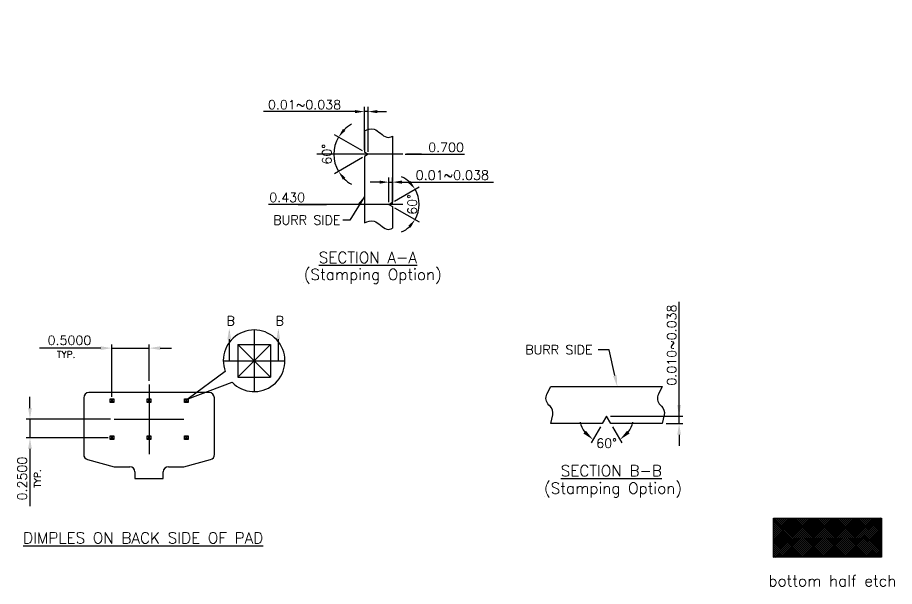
# Model space of a CAD drawing. Extents: x -90 to 178, y -447 to -133.
# Drawn here: x -57.7 to 178.5, y -447.1 to -293.8 of the extents above; entities that cross this region are included whole.
import ezdxf
from ezdxf.enums import TextEntityAlignment as Align
from ezdxf.lldxf.tags import DXFTag

# ---------------------------------------------------------------- set-up
doc = ezdxf.new("R2010")
doc.units = 0
doc.header["$LTSCALE"] = 8
doc.header["$MEASUREMENT"] = 0
doc.layers.get('0').update_dxf_attribs({"linetype": 'CONTINUOUS'})
doc.layers.get('DEFPOINTS').update_dxf_attribs({"linetype": 'CONTINUOUS'})
for name, color, linetype in [('CEN', 1, 'CENTER'), ('DIM', 5, 'CONTINUOUS'), ('LF-LINE', 7, 'CONTINUOUS')]:
    doc.layers.add(name, color=color, linetype=linetype)
doc.styles.add('ROMANS', font='ROMANS', dxfattribs={"height": 2.5})
doc.styles.add('SIMPLEX', font='SIMPLEX', dxfattribs={"height": 2.5})
tags = doc.linetypes.add('CENTER', pattern=[2, 1.25, -0.25, 0.25, -0.25]).pattern_tags.tags
tags[10:11] = [DXFTag(74, 4), DXFTag(75, 0), DXFTag(340, '0'), DXFTag(46, 1.0), DXFTag(50, 0.0), DXFTag(44, 0.0), DXFTag(45, 0.0)]
tags[8:9] = [DXFTag(74, 4), DXFTag(75, 0), DXFTag(340, '0'), DXFTag(46, 1.0), DXFTag(50, 0.0), DXFTag(44, 0.0), DXFTag(45, 0.0)]
tags[6:7] = [DXFTag(74, 4), DXFTag(75, 0), DXFTag(340, '0'), DXFTag(46, 1.0), DXFTag(50, 0.0), DXFTag(44, 0.0), DXFTag(45, 0.0)]
tags[4:5] = [DXFTag(74, 4), DXFTag(75, 0), DXFTag(340, '0'), DXFTag(46, 1.0), DXFTag(50, 0.0), DXFTag(44, 0.0), DXFTag(45, 0.0)]
doc.dimstyles.new('Scale 50 1', dxfattribs={"dimtxt": 2.5, "dimasz": 2.5, "dimexe": 1.25, "dimexo": 0.625, "dimtad": 1, "dimdec": 4, "dimlfac": 0.02, "dimzin": 1, "dimdsep": 46, "dimtxsty": 'ROMANS', "dimcen": 2.5, "dimadec": 0, "dimazin": 0, "dimtfac": 1, "dimtdec": 4, "dimtmove": 0, "dimatfit": 3, "dimfxl": 1, "dimarcsym": 0})

# ---------------------------------------------------------------- blocks, each defined once
blk = doc.blocks.new('*D32')
at = {"layer": 'DEFPOINTS', "color": 0, "transparency": 16777216}
for p in [(-993.62, 172.71), (-993.62, 161.79), (-992.62, 161.21)]:
    blk.add_point(p, dxfattribs=at)
at = {"layer": 'DIM', "color": 0, "lineweight": -2, "transparency": 16777216}
for p, q in [((-996.12, 172.71), (-1020.82, 172.71)), ((-993.62, 162.41), (-993.62, 173.96)), ((-992.62, 172.71), (-993.62, 172.71)), ((-992.62, 161.83), (-992.62, 173.96)), ((-990.12, 172.71), (-987.62, 172.71))]:
    blk.add_line(p, q, dxfattribs=at)
at = {"layer": 'DIM', "color": 0, "transparency": 16777216}
for points in [[(-996.12, 172.29), (-996.12, 173.13), (-993.62, 172.71)], [(-990.12, 173.13), (-990.12, 172.29), (-992.62, 172.71)]]:
    blk.add_solid(points, dxfattribs=at)
at = {"layer": 'DIM', "color": 0, "transparency": 16777216, "insert": (-1009.72, 174.58), "char_height": 2.5, "attachment_point": 5, "style": 'ROMANS'}
blk.add_mtext('0.01~0.038', dxfattribs=at)
blk = doc.blocks.new('*D33')
at = {"layer": 'DEFPOINTS', "color": 0, "transparency": 16777216}
for p in [(-986.02, 153.71), (-987.02, 147.71), (-986.02, 147.13)]:
    blk.add_point(p, dxfattribs=at)
at = {"layer": 'DIM', "color": 0, "lineweight": -2, "transparency": 16777216}
for p, q in [((-989.52, 153.71), (-992.02, 153.71)), ((-987.02, 148.33), (-987.02, 154.96)), ((-987.02, 153.71), (-986.02, 153.71)), ((-986.02, 147.76), (-986.02, 154.96)), ((-983.52, 153.71), (-958.82, 153.71))]:
    blk.add_line(p, q, dxfattribs=at)
at = {"layer": 'DIM', "color": 0, "transparency": 16777216}
for points in [[(-989.52, 153.29), (-989.52, 154.13), (-987.02, 153.71)], [(-983.52, 154.13), (-983.52, 153.29), (-986.02, 153.71)]]:
    blk.add_solid(points, dxfattribs=at)
at = {"layer": 'DIM', "color": 0, "transparency": 16777216, "insert": (-969.92, 155.59), "char_height": 2.5, "attachment_point": 5, "style": 'ROMANS'}
blk.add_mtext('0.01~0.038', dxfattribs=at)
blk = doc.blocks.new('*D34')
at = {"layer": 'DEFPOINTS', "color": 0, "transparency": 16777216}
for p in [(-1001.84, 161.13), (-993.62, 161.79), (-993.62, 160.63), (-992.62, 161.21), (-992.62, 161.21)]:
    blk.add_point(p, dxfattribs=at)
at = {"layer": 'DIM', "color": 0, "lineweight": -2, "transparency": 16777216}
for p, q in [((-994.16, 162.1), (-1001.69, 166.44)), ((-994.16, 160.32), (-1001.69, 155.97))]:
    blk.add_line(p, q, dxfattribs=at)
for start, end in [(118.8341, 134.417), (150, 210), (225.583, 241.1659)]:
    blk.add_arc((-992.62, 161.21), 9.22, start, end, dxfattribs=at)
at = {"layer": 'DIM', "color": 0, "transparency": 16777216}
for points in [[(-999.4, 168.05), (-998.74, 167.54), (-1000.6, 165.82)], [(-998.74, 154.88), (-999.4, 154.37), (-1000.6, 156.6)]]:
    blk.add_solid(points, dxfattribs=at)
at = {"layer": 'DIM', "color": 0, "transparency": 16777216, "insert": (-1003.71, 161.21), "char_height": 2.5, "attachment_point": 5, "rotation": 90, "style": 'ROMANS'}
blk.add_mtext('60%%d', dxfattribs=at)
blk = doc.blocks.new('*D35')
at = {"layer": 'DEFPOINTS', "color": 0, "transparency": 16777216}
for p in [(-987.02, 147.71), (-987.02, 147.71), (-986.02, 148.29), (-986.02, 147.13), (-978.85, 148.18)]:
    blk.add_point(p, dxfattribs=at)
at = {"layer": 'DIM', "color": 0, "lineweight": -2, "transparency": 16777216}
for p, q in [((-985.48, 148.6), (-978.85, 152.43)), ((-985.48, 146.82), (-978.85, 142.99))]:
    blk.add_line(p, q, dxfattribs=at)
for start, end in [(47.5698, 65.1396), (330, 30), (294.8604, 312.4302)]:
    blk.add_arc((-987.02, 147.71), 8.18, start, end, dxfattribs=at)
at = {"layer": 'DIM', "color": 0, "transparency": 16777216}
for points in [[(-981.82, 153.49), (-981.17, 154.01), (-979.93, 151.8)], [(-981.17, 141.41), (-981.82, 141.93), (-979.93, 143.62)]]:
    blk.add_solid(points, dxfattribs=at)
at = {"layer": 'DIM', "color": 0, "transparency": 16777216, "insert": (-980.71, 147.71), "char_height": 2.5, "attachment_point": 5, "rotation": 90, "style": 'ROMANS'}
blk.add_mtext('60%%d', dxfattribs=at)
blk = doc.blocks.new('*D36')
at = {"layer": 'DEFPOINTS', "color": 0, "transparency": 16777216}
for p in [(-1029.32, 198.05), (-983.26, 161.21), (-977.24, 161.21)]:
    blk.add_point(p, dxfattribs=at)
at = {"layer": 'DIM', "color": 0, "lineweight": -2, "transparency": 16777216}
for p, q in [((-982.64, 161.21), (-978.26, 161.21)), ((-978.26, 161.21), (-982.24, 161.21)), ((-982.24, 161.21), (-966.61, 161.21))]:
    blk.add_line(p, q, dxfattribs=at)
at = {"layer": 'DIM', "color": 0, "transparency": 16777216, "insert": (-971.61, 163.08), "char_height": 2.5, "attachment_point": 5, "style": 'ROMANS'}
blk.add_mtext('0.700', dxfattribs=at)
blk = doc.blocks.new('*D37')
at = {"layer": 'DEFPOINTS', "color": 0, "transparency": 16777216}
for p in [(-1029.32, 198.05), (-1008.78, 147.71), (-1006.41, 147.71)]:
    blk.add_point(p, dxfattribs=at)
at = {"layer": 'DIM', "color": 0, "lineweight": -2, "transparency": 16777216}
for p, q in [((-1003.78, 147.71), (-1019.41, 147.71)), ((-1007.04, 147.71), (-1011.41, 147.71)), ((-1011.41, 147.71), (-1003.78, 147.71))]:
    blk.add_line(p, q, dxfattribs=at)
at = {"layer": 'DIM', "color": 0, "transparency": 16777216, "insert": (-1014.41, 149.58), "char_height": 2.5, "attachment_point": 5, "style": 'ROMANS'}
blk.add_mtext('0.430', dxfattribs=at)

msp = doc.modelspace()

# ---------------------------------------------------------------- hatches: boundary and pattern name
at = {"layer": 'DIM'}
h = msp.add_hatch(dxfattribs=at)
h.set_pattern_fill('ANSI37', color=4, scale=3)
h.paths.add_polyline_path([(145.93318, -428.69266), (145.93318, -439.24612), (174.97014, -439.24612), (174.97014, -428.69266)])

# ---------------------------------------------------------------- linework, layer by layer
for p, q in [((-39.88739, -396.26862), (-39.88739, -405.26862)), ((-6.08739, -394.86862), (-38.48739, -394.86862)), ((-4.68739, -405.26862), (-4.68739, -396.26862)), ((-39.88739, -405.26862), (-39.88739, -411.59436)), ((-4.68739, -411.59436), (-4.68739, -405.26862)), ((-38.84973, -412.94666), (-31.67687, -414.86862)), ((-12.8979, -414.86862), (-5.72504, -412.94666)), ((-31.67687, -414.86862), (-27.48739, -414.86862)), ((-17.08739, -414.86862), (-12.8979, -414.86862)), ((-26.08739, -416.26862), (-26.08739, -418.06862)), ((-18.48739, -418.06862), (-18.48739, -416.26862)), ((-26.08739, -418.06862), (-18.48739, -418.06862))]:
    msp.add_line(p, q)
for centre, start, end in [((-38.48739, -396.26862), 90, 180), ((-6.08739, -396.26862), 360, 90), ((-38.48739, -411.59436), 180, 255), ((-6.08739, -411.59436), 285, 0), ((-27.48739, -416.26862), 0, 90), ((-17.08739, -416.26862), 90, 180)]:
    msp.add_arc(centre, 1.4, start, end)
at = {"layer": 'CEN'}
for p, q in [((46.05104, -330.68644), (22.90095, -330.68644)), ((46.05104, -344.18644), (22.90095, -344.18644)), ((6.01778, -378.01051), (6.01778, -394.62232)), ((-2.28812, -386.31642), (14.32369, -386.31642)), ((-22.28739, -392.70026), (-22.28739, -411.43698)), ((-31.65575, -402.06862), (-12.91902, -402.06862))]:
    msp.add_line(p, q, dxfattribs=at)
at = {"layer": 'DIM'}
for p, q in [((120.47402, -401.24729), (120.47402, -370.41395)), ((-32.28739, -396.06862), (-32.28739, -381.90924)), ((-22.28739, -391.70026), (-22.28739, -381.90924)), ((-0.68844, -380.51041), (-0.68844, -386.31642)), ((12.5216, -380.51041), (12.5216, -386.31642)), ((-35.28739, -382.90924), (-51.8097, -382.90924)), ((-32.28739, -382.90924), (-22.28739, -382.90924)), ((-19.28739, -382.90924), (-16.28739, -382.90924)), ((101.64844, -383.32929), (98.64844, -383.32929)), ((103.17757, -390.31664), (101.64844, -383.32929)), ((-54.36141, -399.06862), (-54.36141, -396.06862)), ((101.957, -401.24729), (121.47402, -401.24729)), ((120.47402, -403.24729), (120.47402, -401.24729)), ((-32.65575, -402.06862), (-55.36141, -402.06862)), ((-54.36141, -402.06862), (-54.36141, -407.06862)), ((116.957, -403.24729), (121.47402, -403.24729)), ((99.2623, -404.11331), (96.77912, -408.41431)), ((102.5717, -404.11331), (105.05488, -408.41431)), ((-33.28739, -407.06862), (-55.36141, -407.06862)), ((120.47402, -406.24729), (120.47402, -409.24729)), ((-54.36141, -410.06862), (-54.36141, -425.44604))]:
    msp.add_line(p, q, dxfattribs=at)
msp.add_lwpolyline([(145.93318, -428.69266), (174.97014, -428.69266), (174.97014, -439.24612), (145.93318, -439.24612)], close=True, dxfattribs=at)
for start, end in [(192.4094079, 216.204704), (323.795296, 347.5905921)]:
    msp.add_arc((100.917, -401.24729), 7.27576, start, end, dxfattribs=at)
for points in [[(35.69738, -324.37292), (36.59703, -323.94057), (38.77528, -323.28417), (41.09382, -326.4552), (42.76906, -326.10434), (43.29738, -325.84076)], [(35.69738, -349.14659), (36.59703, -348.71424), (38.77528, -348.05784), (41.09382, -351.22888), (42.76906, -350.87801), (43.29738, -350.61443)]]:
    msp.add_open_spline(points, degree=3, knots=[0.0263142983, 0.0263142983, 0.0263142983, 0.0263142983, 0.0813452213, 0.1623780901, 0.1991057438, 0.1991057438, 0.1991057438, 0.1991057438], dxfattribs=at)
for points in [[(-1.18844, -380.51041), (-0.18844, -380.51041), (-0.68844, -377.51041)], [(12.0216, -380.51041), (13.0216, -380.51041), (12.5216, -377.51041)], [(-0.56449, -378.6138), (-0.50449, -378.6138), (-0.53449, -378.4338)], [(12.64555, -378.6138), (12.70555, -378.6138), (12.67555, -378.4338)], [(-32.28739, -382.90924), (-35.28739, -383.40924), (-35.28739, -382.40924)], [(-22.28739, -382.90924), (-19.28739, -383.40924), (-19.28739, -382.40924)], [(103.66601, -390.20975), (102.68913, -390.42354), (103.81892, -393.24729)], [(-54.36141, -402.06862), (-53.86141, -399.06862), (-54.86141, -399.06862)], [(119.97402, -398.24729), (120.97402, -398.24729), (120.47402, -401.24729)], [(119.97402, -406.24729), (120.97402, -406.24729), (120.47402, -403.24729)], [(95.38, -405.17271), (94.7122, -405.91704), (97.27912, -407.54828)], [(107.12179, -405.91704), (106.45399, -405.17271), (104.55488, -407.54828)], [(-54.36141, -407.06862), (-53.86141, -410.06862), (-54.86141, -410.06862)]]:
    msp.add_solid(points, dxfattribs=at)
at = {"layer": 'LF-LINE'}
for p, q in [((35.69738, -324.37292), (35.69738, -330.10909)), ((43.29738, -325.84076), (43.29738, -343.60909)), ((36.69738, -330.68644), (35.69738, -330.10909)), ((36.69738, -330.68644), (35.69738, -331.26379)), ((35.69738, -331.26379), (35.69738, -349.14659)), ((42.29738, -344.18644), (43.29738, -343.60909)), ((42.29738, -344.18644), (43.29738, -344.76379)), ((43.29738, -344.76379), (43.29738, -350.61443)), ((1.62978, -381.92842), (1.62978, -390.70442)), ((1.62978, -381.92842), (10.40578, -390.70442)), ((1.62978, -390.70442), (10.40578, -381.92842)), ((1.62978, -381.92842), (10.40578, -381.92842)), ((10.40578, -381.92842), (10.40578, -390.70442)), ((1.62978, -390.70442), (10.40578, -390.70442)), ((-31.78739, -397.56862), (-32.78739, -396.56862)), ((-31.78739, -396.56862), (-32.78739, -397.56862)), ((-21.78739, -397.56862), (-22.78739, -396.56862)), ((-21.78739, -396.56862), (-22.78739, -397.56862)), ((-11.78739, -397.56862), (-12.78739, -396.56862)), ((-11.78739, -396.56862), (-12.78739, -397.56862)), ((-31.78739, -407.56862), (-32.78739, -406.56862)), ((-31.78739, -406.56862), (-32.78739, -407.56862)), ((-21.78739, -407.56862), (-22.78739, -406.56862)), ((-21.78739, -406.56862), (-22.78739, -407.56862)), ((-11.78739, -407.56862), (-12.78739, -406.56862)), ((-11.78739, -406.56862), (-12.78739, -407.56862))]:
    msp.add_line(p, q, dxfattribs=at)
msp.add_lwpolyline([(-1.75995, -389.23103), (-11.78739, -396.56862), (0.07727, -392.12145)], dxfattribs=at)
msp.add_lwpolyline([(115.917, -403.24729), (102.0717, -403.24729), (100.917, -401.24729), (99.7623, -403.24729), (85.917, -403.24729), (86.44705, -400.88446, 0.266901296), (85.70846, -398.50493), (85.4208, -398.23791, -0.334362411), (84.89051, -395.27763), (85.917, -393.24729), (115.917, -393.24729), (114.89051, -395.27763, 0.334362411), (115.4208, -398.23791), (115.70846, -398.50493, -0.266901296), (116.44705, -400.88446)], format="xyb", close=True, dxfattribs=at)
for points in [[(-32.78739, -396.56862), (-31.78739, -396.56862), (-31.78739, -397.56862), (-32.78739, -397.56862)], [(-22.78739, -396.56862), (-21.78739, -396.56862), (-21.78739, -397.56862), (-22.78739, -397.56862)], [(-12.78739, -396.56862), (-11.78739, -396.56862), (-11.78739, -397.56862), (-12.78739, -397.56862)], [(-32.78739, -406.56862), (-31.78739, -406.56862), (-31.78739, -407.56862), (-32.78739, -407.56862)], [(-22.78739, -406.56862), (-21.78739, -406.56862), (-21.78739, -407.56862), (-22.78739, -407.56862)], [(-12.78739, -406.56862), (-11.78739, -406.56862), (-11.78739, -407.56862), (-12.78739, -407.56862)]]:
    msp.add_lwpolyline(points, close=True, dxfattribs=at)
msp.add_arc((6.01778, -386.31642), 8.3059, 224.3391728, 200.5429222, dxfattribs=at)

# ---------------------------------------------------------------- texts
at = {"layer": 'DIM', "style": 'SIMPLEX'}
msp.add_text('0.010~0.038', height=2.5, rotation=90, dxfattribs=at).set_placement((118.47402, -382.08062), align=Align.MIDDLE_CENTER)
for p in [(-1.42295, -375.54356), (11.78709, -375.54356)]:
    msp.add_text('B', height=2.5, dxfattribs=at).set_placement(p, align=Align.MIDDLE_LEFT)
msp.add_text('BURR SIDE', height=2.5, dxfattribs=at).set_placement((97.14844, -383.32929), align=Align.MIDDLE_RIGHT)
msp.add_text('60%%d', height=2.5, dxfattribs=at).set_placement((100.93998, -408.52288), align=Align.MIDDLE_CENTER)
at = {"layer": 'DIM'}
for s, insert, char_height, attachment_point, style in [('BURR SIDE', (29.25824, -349.65282), 2.5, 9, 'ROMANS'), ('0.5000', (-43.72917, -380.80924), 2.5, 5, 'SIMPLEX'), ('TYP.', (-44.61701, -384.61298), 1.8, 5, 'SIMPLEX')]:
    msp.add_mtext(s, dxfattribs=dict(at, insert=insert, char_height=char_height, attachment_point=attachment_point, style=style))
at = {"layer": 'DIM', "attachment_point": 5, "rotation": 90, "style": 'SIMPLEX'}
for s, insert, char_height in [('0.2500', (-56.46141, -418.04994), 2.5), ('TYP.', (-52.37348, -418.04994), 1.8)]:
    msp.add_mtext(s, dxfattribs=dict(at, insert=insert, char_height=char_height))
at = {"layer": 'LF-LINE', "style": 'SIMPLEX'}
for s, p in [('%%USECTION A-A', (23.40275, -359.98554)), ('%%U%%U(Stamping Option)', (19.39366, -364.54761)), ('%%USECTION B-B', (88.58238, -417.44745)), ('%%U%%U(Stamping Option)', (84.10023, -422.15104)), ('%%UDIMPLES ON BACK SIDE OF PAD', (-56.21904, -435.54693)), ('bottom half etch', (144.53216, -447.12121))]:
    msp.add_text(s, height=3, dxfattribs=at).set_placement(p)

# ---------------------------------------------------------------- dimensions: what is measured, and where the dimension line sits
at = {"layer": 'DIM'}
for feature_location, offset, text, picture, middle in [((46.05104, -330.68644), (6.02789, 0), '0.700', '*D36', (57.70392, -328.81144)), ((22.90095, -344.18644), (-2.3685, 0), '0.430', '*D37', (14.90745, -342.31144))]:
    dim = msp.add_ordinate_dim(feature_location=feature_location, offset=offset, dtype=0, origin=(0, -293.8398), text=text, dimstyle='Scale 50 1', dxfattribs=at)
    dim.commit()
    dim.dimension.update_dxf_attribs({"geometry": picture, "text_midpoint": middle, "insert": (1029.31514, -491.8942)})
for base, p1, p2, picture, middle in [((35.69738, -319.18426), (36.69738, -330.68644), (35.69738, -330.10909), '*D32', (19.59619, -317.30926)), ((43.29738, -338.18399), (42.29738, -344.18644), (43.29738, -344.76379), '*D33', (59.39857, -336.30899))]:
    dim = msp.add_linear_dim(base=base, p1=p1, p2=p2, text='0.01~0.038', dimstyle='Scale 50 1', dxfattribs=at)
    dim.commit()
    dim.dimension.update_dxf_attribs({"geometry": picture, "text_midpoint": middle, "insert": (1029.31514, -491.8942)})
for base, line1, line2, picture, middle in [((27.47723, -330.7596), ((36.69738, -330.68644), (35.69738, -331.26379)), ((36.69738, -330.68644), (35.69738, -330.10909)), '*D34', (25.60193, -330.68644)), ((50.46826, -343.71244), ((42.29738, -344.18644), (43.29738, -344.76379)), ((42.29738, -344.18644), (43.29738, -343.60909)), '*D35', (48.607, -344.18644))]:
    dim = msp.add_angular_dim_2l(base=base, line1=line1, line2=line2, dimstyle='Scale 50 1', dxfattribs=at)
    dim.commit()
    dim.dimension.update_dxf_attribs({"geometry": picture, "text_midpoint": middle, "insert": (1029.31514, -491.8942)})

# ---------------------------------------------------------------- leaders
at = {"layer": 'DIM', "annotation_type": 0, "has_hookline": 1, "hookline_direction": 1, "text_width": 20}
msp.add_leader([(35.69738, -342.04645), (31.77095, -348.40282), (29.88324, -348.40282)], dimstyle='Scale 50 1', override={"dimgap": 0.625, "dimtad": 0}, dxfattribs=at)

doc.saveas('drawing.dxf')
